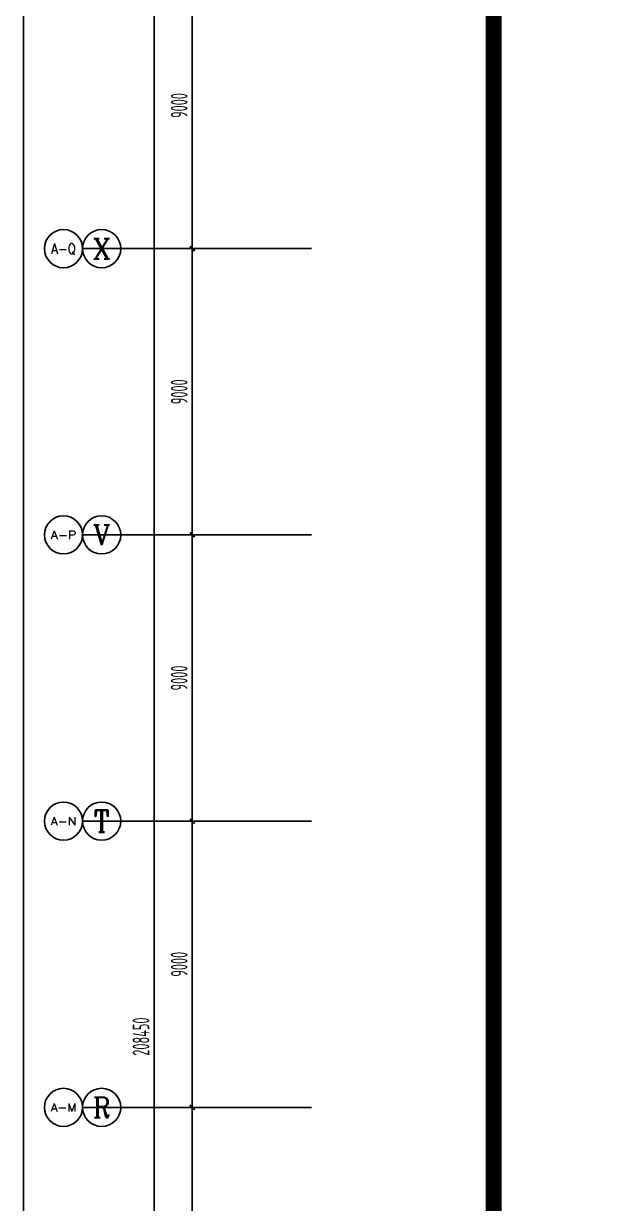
# Model space of a CAD drawing. Extents: x -2120532 to 1934524, y -1331911 to 424203.
# Drawn here: x -122172 to -103971, y -277279 to -240185 of the extents above; entities that cross this region are included whole.
import ezdxf
from ezdxf.enums import TextEntityAlignment as Align

# ---------------------------------------------------------------- set-up
doc = ezdxf.new("R2010")
doc.units = 0
doc.header["$LTSCALE"] = 10
doc.linetypes.add('ACAD_ISO05W100', pattern=[34, 24, -3, 0.5, -3, 0.5, -3])
for name, color, linetype in [('A-PUB_TITLE', 4, 'Continuous'), ('A-REDLINE', 1, 'ACAD_ISO05W100'), ('AXIS', 3, 'Continuous'), ('AXIS_TEXT', 7, 'Continuous')]:
    doc.layers.add(name, color=color, linetype=linetype)
doc.styles.add('_TCH_AXIS', font='COMPLEX', dxfattribs={"bigfont": 'GBCBIG'})
doc.styles.add('COMPLEX', font='COMPLEX.shx', dxfattribs={"width": 0.65})
doc.styles.add('STANDARD_T3', font='TSSDENG.shx', dxfattribs={"width": 0.56, "bigfont": 'TSSDCHN.shx'})
doc.dimstyles.new('_TCH_ARCH&&150', dxfattribs={"dimtxt": 525, "dimasz": 150, "dimexe": 375, "dimexo": 450, "dimgap": 150, "dimtad": 1, "dimdec": 0, "dimzin": 0, "dimdsep": 46, "dimtxsty": 'STANDARD_T3', "dimblk": 'ARCHTICK', "dimcen": 0.09, "dimclrt": 7, "dimazin": 2, "dimtfac": 1, "dimtdec": 0, "dimtix": 1, "dimtmove": 2, "dimatfit": 3, "dimfxl": 0, "dimtolj": 1, "dimtzin": 0, "dimarcsym": 0})

# ---------------------------------------------------------------- blocks, each defined once
blk = doc.blocks.new('_ArchTick')
at = {"color": 0, "linetype": 'ByBlock', "const_width": 0.4}
blk.add_lwpolyline([(-0.5, -0.5), (0.5, 0.5)], dxfattribs=at)
blk = doc.blocks.new('*D217')
at = {"layer": 'AXIS', "color": 0, "lineweight": -2, "transparency": 16777216}
for p, q in [((-113567, -274260), (-117242, -274260)), ((-116867, -283260), (-116867, -274260)), ((-113567, -283260), (-117242, -283260))]:
    blk.add_line(p, q, dxfattribs=at)
at = {"layer": 'Defpoints', "color": 0, "transparency": 16777216}
for p in [(-116867, -274260), (-113117, -274260), (-113117, -283260)]:
    blk.add_point(p, dxfattribs=at)
at = {"layer": 'AXIS', "color": 0, "lineweight": -2, "transparency": 16777216, "xscale": 150, "yscale": 150, "zscale": 150}
for p, rotation in [((-116867, -274260), 90), ((-116867, -283260), 270)]:
    blk.add_blockref('_ArchTick', p, dxfattribs=dict(at, rotation=rotation))
at = {"layer": 'AXIS', "color": 7, "transparency": 16777216, "insert": (-117280, -278760), "char_height": 525, "attachment_point": 5, "rotation": 90, "style": 'STANDARD_T3'}
blk.add_mtext('\\A1;9000', dxfattribs=at)
blk = doc.blocks.new('*D218')
at = {"layer": 'AXIS', "color": 0, "lineweight": -2, "transparency": 16777216}
for p, q in [((-113567, -265260), (-117242, -265260)), ((-116867, -274260), (-116867, -265260)), ((-113567, -274260), (-117242, -274260))]:
    blk.add_line(p, q, dxfattribs=at)
at = {"layer": 'Defpoints', "color": 0, "transparency": 16777216}
for p in [(-116867, -265260), (-113117, -265260), (-113117, -274260)]:
    blk.add_point(p, dxfattribs=at)
at = {"layer": 'AXIS', "color": 0, "lineweight": -2, "transparency": 16777216, "xscale": 150, "yscale": 150, "zscale": 150}
for p, rotation in [((-116867, -265260), 90), ((-116867, -274260), 270)]:
    blk.add_blockref('_ArchTick', p, dxfattribs=dict(at, rotation=rotation))
at = {"layer": 'AXIS', "color": 7, "transparency": 16777216, "insert": (-117280, -269760), "char_height": 525, "attachment_point": 5, "rotation": 90, "style": 'STANDARD_T3'}
blk.add_mtext('\\A1;9000', dxfattribs=at)
blk = doc.blocks.new('*D219')
at = {"layer": 'AXIS', "color": 0, "lineweight": -2, "transparency": 16777216}
for p, q in [((-113567, -256260), (-117242, -256260)), ((-116867, -265260), (-116867, -256260)), ((-113567, -265260), (-117242, -265260))]:
    blk.add_line(p, q, dxfattribs=at)
at = {"layer": 'Defpoints', "color": 0, "transparency": 16777216}
for p in [(-116867, -256260), (-113117, -256260), (-113117, -265260)]:
    blk.add_point(p, dxfattribs=at)
at = {"layer": 'AXIS', "color": 0, "lineweight": -2, "transparency": 16777216, "xscale": 150, "yscale": 150, "zscale": 150}
for p, rotation in [((-116867, -256260), 90), ((-116867, -265260), 270)]:
    blk.add_blockref('_ArchTick', p, dxfattribs=dict(at, rotation=rotation))
at = {"layer": 'AXIS', "color": 7, "transparency": 16777216, "insert": (-117280, -260760), "char_height": 525, "attachment_point": 5, "rotation": 90, "style": 'STANDARD_T3'}
blk.add_mtext('\\A1;9000', dxfattribs=at)
blk = doc.blocks.new('*D220')
at = {"layer": 'AXIS', "color": 0, "lineweight": -2, "transparency": 16777216}
for p, q in [((-113567, -247260), (-117242, -247260)), ((-116867, -256260), (-116867, -247260)), ((-113567, -256260), (-117242, -256260))]:
    blk.add_line(p, q, dxfattribs=at)
at = {"layer": 'Defpoints', "color": 0, "transparency": 16777216}
for p in [(-116867, -247260), (-113117, -247260), (-113117, -256260)]:
    blk.add_point(p, dxfattribs=at)
at = {"layer": 'AXIS', "color": 0, "lineweight": -2, "transparency": 16777216, "xscale": 150, "yscale": 150, "zscale": 150}
for p, rotation in [((-116867, -247260), 90), ((-116867, -256260), 270)]:
    blk.add_blockref('_ArchTick', p, dxfattribs=dict(at, rotation=rotation))
at = {"layer": 'AXIS', "color": 7, "transparency": 16777216, "insert": (-117280, -251760), "char_height": 525, "attachment_point": 5, "rotation": 90, "style": 'STANDARD_T3'}
blk.add_mtext('\\A1;9000', dxfattribs=at)
blk = doc.blocks.new('*D221')
at = {"layer": 'AXIS', "color": 0, "lineweight": -2, "transparency": 16777216}
for p, q in [((-113567, -238260), (-117242, -238260)), ((-116867, -247260), (-116867, -238260)), ((-113567, -247260), (-117242, -247260))]:
    blk.add_line(p, q, dxfattribs=at)
at = {"layer": 'Defpoints', "color": 0, "transparency": 16777216}
for p in [(-116867, -238260), (-113117, -238260), (-113117, -247260)]:
    blk.add_point(p, dxfattribs=at)
at = {"layer": 'AXIS', "color": 0, "lineweight": -2, "transparency": 16777216, "xscale": 150, "yscale": 150, "zscale": 150}
for p, rotation in [((-116867, -238260), 90), ((-116867, -247260), 270)]:
    blk.add_blockref('_ArchTick', p, dxfattribs=dict(at, rotation=rotation))
at = {"layer": 'AXIS', "color": 7, "transparency": 16777216, "insert": (-117280, -242760), "char_height": 525, "attachment_point": 5, "rotation": 90, "style": 'STANDARD_T3'}
blk.add_mtext('\\A1;9000', dxfattribs=at)
blk = doc.blocks.new('*D230')
at = {"layer": 'AXIS', "color": 0, "lineweight": -2, "transparency": 16777216}
for p, q in [((-113567, -167810), (-118442, -167810)), ((-118067, -376260), (-118067, -167810)), ((-113567, -376260), (-118442, -376260))]:
    blk.add_line(p, q, dxfattribs=at)
at = {"layer": 'Defpoints', "color": 0, "transparency": 16777216}
for p in [(-118067, -167810), (-113117, -167810), (-113117, -376260)]:
    blk.add_point(p, dxfattribs=at)
at = {"layer": 'AXIS', "color": 0, "lineweight": -2, "transparency": 16777216, "xscale": 150, "yscale": 150, "zscale": 150}
for p, rotation in [((-118067, -167810), 90), ((-118067, -376260), 270)]:
    blk.add_blockref('_ArchTick', p, dxfattribs=dict(at, rotation=rotation))
at = {"layer": 'AXIS', "color": 7, "transparency": 16777216, "insert": (-118480, -272035), "char_height": 525, "attachment_point": 5, "rotation": 90, "style": 'STANDARD_T3'}
blk.add_mtext('\\A1;208450', dxfattribs=at)
blk = doc.blocks.new('_AXISO')
blk.add_circle((0, 0), 0.5)
at = {"layer": 'AXIS_TEXT', "style": 'COMPLEX', "width": 1.041667}
blk.add_attdef('A', text='', height=0.56, dxfattribs=at).set_placement((-0.25, -0.28), (0.25, -0.28), align=Align.FIT)

msp = doc.modelspace()

# ---------------------------------------------------------------- linework, layer by layer
at = {"layer": 'A-PUB_TITLE'}
msp.add_lwpolyline([(174828.1, -61755.5), (174828.1, -481755.5), (-122171.9, -481755.5), (-122171.9, -61755.5)], close=True, dxfattribs=at)
at = {"layer": 'A-REDLINE', "color": 8, "const_width": 500, "flags": 128}
msp.add_lwpolyline([(-107392.3, -142842.2), (-93296.7, -144216.6), (-79168.4, -145199), (-65018.3, -145788.8), (-50857.3, -145985.4), (24722.1, -145985.4), (100301.4, -145985.4), (107771.4, -146171.5), (115222.9, -146729.4), (122637.3, -147657.7), (129996.3, -148954), (137281.7, -150615.3), (144475.2, -152637.3), (151559.1, -155015), (158515.9, -157742.6), (165328.1, -160813.2), (171979, -164219.2), (178452, -167952.3), (184731.1, -172003), (113147, -250657.3), (41562.9, -329311.5), (-30021.2, -407965.7), (-107392.3, -385638.9), (-107392.3, -264240.5)], close=True, dxfattribs=at)
at = {"layer": 'AXIS', "color": 8}
for p, q in [((-113117.3, -247260.4), (-120317.3, -247260.4)), ((-113117.3, -247260.4), (-119117.3, -247260.4)), ((-113117.3, -256260.4), (-120317.3, -256260.4)), ((-113117.3, -256260.4), (-119117.3, -256260.4)), ((-113117.3, -265260.4), (-120317.3, -265260.4)), ((-113117.3, -265260.4), (-119117.3, -265260.4)), ((-113117.3, -274260.4), (-120317.3, -274260.4)), ((-113117.3, -274260.4), (-119117.3, -274260.4))]:
    msp.add_line(p, q, dxfattribs=at)

# ---------------------------------------------------------------- block references
ref = msp.add_blockref('_AXISO', (-120917.3, -247260.4), dxfattribs=dict(at, xscale=1200, yscale=1200, zscale=1200))
ref.add_attrib('A', 'A-Q', dxfattribs={"layer": 'AXIS_TEXT', "height": 320.45, "style": '_TCH_AXIS', "width": 0.807692}).set_placement((-121305.5, -247420.6), (-120529.1, -247420.6), align=Align.FIT)
ref = msp.add_blockref('_AXISO', (-119717.3, -247260.4), dxfattribs=dict(at, xscale=1200, yscale=1200, zscale=1200))
ref.add_attrib('A', 'X', dxfattribs={"layer": 'AXIS_TEXT', "height": 637.8, "style": '_TCH_AXIS'}).set_placement((-119990.6, -247579.3), (-119444, -247579.3), align=Align.FIT)
ref = msp.add_blockref('_AXISO', (-120917.3, -256260.4), dxfattribs=dict(at, xscale=1200, yscale=1200, zscale=1200))
ref.add_attrib('A', 'A-P', dxfattribs={"layer": 'AXIS_TEXT', "height": 261.89, "style": '_TCH_AXIS'}).set_placement((-121316.4, -256391.3), (-120518.2, -256391.3), align=Align.FIT)
ref = msp.add_blockref('_AXISO', (-119717.3, -256260.4), dxfattribs=dict(at, xscale=1200, yscale=1200, zscale=1200))
ref.add_attrib('A', 'V', dxfattribs={"layer": 'AXIS_TEXT', "height": 637.8, "style": '_TCH_AXIS'}).set_placement((-119990.6, -256579.3), (-119444, -256579.3), align=Align.FIT)
ref = msp.add_blockref('_AXISO', (-120917.3, -265260.4), dxfattribs=dict(at, xscale=1200, yscale=1200, zscale=1200))
ref.add_attrib('A', 'A-N', dxfattribs={"layer": 'AXIS_TEXT', "height": 254.69, "style": '_TCH_AXIS'}).set_placement((-121317.5, -265387.7), (-120517.1, -265387.7), align=Align.FIT)
ref = msp.add_blockref('_AXISO', (-119717.3, -265260.4), dxfattribs=dict(at, xscale=1200, yscale=1200, zscale=1200))
ref.add_attrib('A', 'T', dxfattribs={"layer": 'AXIS_TEXT', "height": 683.5, "style": '_TCH_AXIS'}).set_placement((-119961.4, -265602.2), (-119473.2, -265602.2), align=Align.FIT)
ref = msp.add_blockref('_AXISO', (-120917.3, -274260.4), dxfattribs=dict(at, xscale=1200, yscale=1200, zscale=1200))
ref.add_attrib('A', 'A-M', dxfattribs={"layer": 'AXIS_TEXT', "height": 247.86, "style": '_TCH_AXIS'}).set_placement((-121318.6, -274384.3), (-120516, -274384.3), align=Align.FIT)
ref = msp.add_blockref('_AXISO', (-119717.3, -274260.4), dxfattribs=dict(at, xscale=1200, yscale=1200, zscale=1200))
ref.add_attrib('A', 'R', dxfattribs={"layer": 'AXIS_TEXT', "height": 637.8, "style": '_TCH_AXIS'}).set_placement((-119990.6, -274579.3), (-119444, -274579.3), align=Align.FIT)

# ---------------------------------------------------------------- dimensions: what is measured, and where the dimension line sits
for p1, p2, distance, picture, middle in [((-113117.3, -376260.4), (-113117.3, -167810.4), 4950, '*D230', (-118479.8, -272035.4)), ((-113117.3, -247260.4), (-113117.3, -238260.4), 3750, '*D221', (-117279.8, -242760.4)), ((-113117.3, -256260.4), (-113117.3, -247260.4), 3750, '*D220', (-117279.8, -251760.4)), ((-113117.3, -265260.4), (-113117.3, -256260.4), 3750, '*D219', (-117279.8, -260760.4)), ((-113117.3, -274260.4), (-113117.3, -265260.4), 3750, '*D218', (-117279.8, -269760.4)), ((-113117.3, -283260.4), (-113117.3, -274260.4), 3750, '*D217', (-117279.8, -278760.4))]:
    dim = msp.add_aligned_dim(p1=p1, p2=p2, distance=distance, dimstyle='_TCH_ARCH&&150', dxfattribs=at)
    dim.commit()
    dim.dimension.update_dxf_attribs({"geometry": picture, "text_midpoint": middle})

doc.saveas('drawing.dxf')
